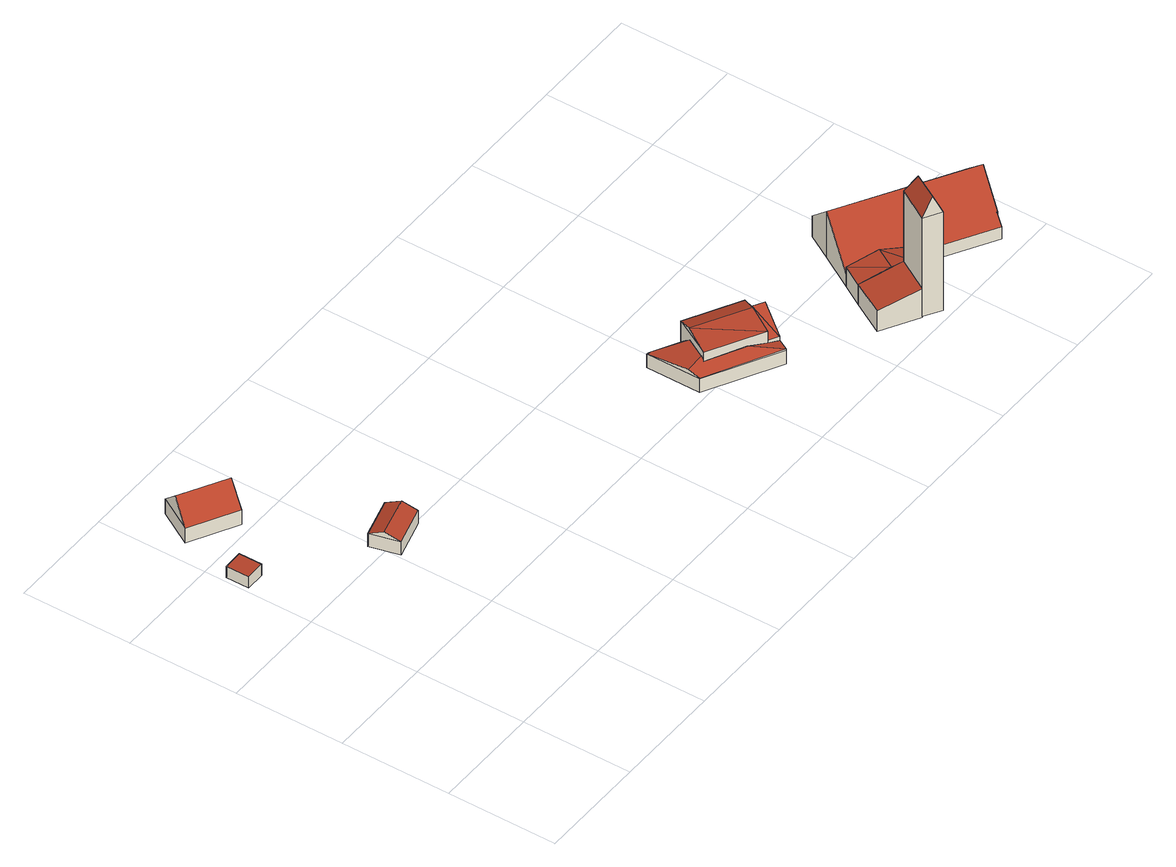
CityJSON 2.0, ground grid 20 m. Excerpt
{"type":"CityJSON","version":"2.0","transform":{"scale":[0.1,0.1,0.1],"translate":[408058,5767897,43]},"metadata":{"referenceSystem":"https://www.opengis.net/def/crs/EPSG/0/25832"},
"CityObjects":{
"building1":{"type":"Building","attributes":{"Gemeindeschluessel":"05566012","Geometrietyp2DReferenz":"3000","function":"51009_1610","roofType":"2100","measuredHeight":2.41},"geometry":[{"type":"Solid","lod":"2","boundaries":[[[[0,1,2,3]],[[4,5,1,0]],[[6,7,5,4]],[[3,2,7,6]],[[4,0,3,6]],[[1,5,7,2]]]],"semantics":{"surfaces":[{"type":"WallSurface"},{"type":"RoofSurface"},{"type":"GroundSurface"}],"values":[[0,0,0,0,1,2]]}}]},
"building2":{"type":"Building","attributes":{"Gemeindeschluessel":"05566012","Geometrietyp2DReferenz":"3000","function":"31001_1310","roofType":"3100","measuredHeight":6.68},"geometry":[{"type":"Solid","lod":"2","boundaries":[[[[8,9,10,11]],[[12,13,9,8]],[[14,15,13,12]],[[11,10,15,14]],[[8,16,12]],[[14,17,11]],[[11,17,16,8]],[[12,16,17,14]],[[9,13,15,10]]]],"semantics":{"surfaces":[{"type":"WallSurface"},{"type":"RoofSurface"},{"type":"GroundSurface"}],"values":[[0,0,0,0,0,0,1,1,2]]}}]},
"building3":{"type":"Building","attributes":{"Gemeindeschluessel":"05566012","Geometrietyp2DReferenz":"3000","function":"51009_1610","roofType":"3100","measuredHeight":3.94},"geometry":[{"type":"Solid","lod":"2","boundaries":[[[[18,19,20,21]],[[22,23,19,18]],[[24,25,23,22]],[[21,20,25,24]],[[18,26,22]],[[24,27,21]],[[21,27,26,18]],[[22,26,27,24]],[[19,23,25,20]]]],"semantics":{"surfaces":[{"type":"WallSurface"},{"type":"RoofSurface"},{"type":"GroundSurface"}],"values":[[0,0,0,0,0,0,1,1,2]]}}]},
"building4":{"type":"Building","attributes":{"Gemeindeschluessel":"05566012","Geometrietyp2DReferenz":"3000","function":"51009_1610","roofType":"5000","measuredHeight":4.38},"geometry":[{"type":"Solid","lod":"2","boundaries":[[[[28,29,30,31]],[[32,33,29,28]],[[34,35,33,32]],[[36,37,35,34]],[[38,39,37,36]],[[40,41,39,38]],[[42,43,41,40]],[[44,45,43,42]],[[46,47,45,44]],[[48,49,47,46]],[[31,30,49,48]],[[50,51,52]],[[53,54,55,56,57,58]],[[50,52,34,56,55,59]],[[60,61,53,58]],[[53,61,48,46]],[[61,60,31,48]],[[60,58,28,31]],[[59,55,42,40]],[[50,59,40,38]],[[58,57,32,28]],[[57,56,34,32]],[[55,54,44,42]],[[54,53,46,44]],[[51,50,38,36]],[[52,51,36,34]],[[29,33,35,37,39,41,43,45,47,49,30]]]],"semantics":{"surfaces":[{"type":"WallSurface"},{"type":"RoofSurface"},{"type":"GroundSurface"}],"values":[[0,0,0,0,0,0,0,0,0,0,0,1,1,1,1,0,0,0,0,0,0,0,0,0,0,0,2]]}}]},
"building5":{"type":"Building","attributes":{"Gemeindeschluessel":"05566012","Geometrietyp2DReferenz":"3000","function":"31001_1000","roofType":"5000","measuredHeight":6.48},"geometry":[{"type":"Solid","lod":"2","boundaries":[[[[62,63,64,65]],[[66,67,63,62]],[[68,69,67,66]],[[65,64,69,68]],[[66,62,70,71]],[[68,71,70]],[[70,65,68]],[[65,70,62]],[[66,71,68]],[[63,67,69,64]]]],"semantics":{"surfaces":[{"type":"WallSurface"},{"type":"RoofSurface"},{"type":"GroundSurface"}],"values":[[0,0,0,0,1,1,1,0,0,2]]}}]},
"building6":{"type":"Building","attributes":{"Gemeindeschluessel":"05566012","Geometrietyp2DReferenz":"3000","function":"51009_1610","roofType":"3100","measuredHeight":6.65},"geometry":[{"type":"Solid","lod":"2","boundaries":[[[[72,73,74,75]],[[76,77,73,72]],[[78,79,77,76]],[[75,74,79,78]],[[72,80,76]],[[78,81,75]],[[80,72,75]],[[75,81,80]],[[76,80,81]],[[81,78,76]],[[73,77,79,74]]]],"semantics":{"surfaces":[{"type":"WallSurface"},{"type":"RoofSurface"},{"type":"GroundSurface"}],"values":[[0,0,0,0,0,0,1,1,1,1,2]]}}]},
"building7":{"type":"Building","attributes":{"Gemeindeschluessel":"05566012","Geometrietyp2DReferenz":"3000","function":"51009_1610","roofType":"5000","measuredHeight":24.23},"geometry":[{"type":"Solid","lod":"2","boundaries":[[[[82,83,84,85]],[[86,87,83,82]],[[88,89,87,86]],[[85,84,89,88]],[[90,88,86,91]],[[86,82,91]],[[91,82,85,90]],[[85,88,90]],[[83,87,89,84]]]],"semantics":{"surfaces":[{"type":"WallSurface"},{"type":"RoofSurface"},{"type":"GroundSurface"}],"values":[[0,0,0,0,1,1,1,0,2]]}}]},
"building8":{"type":"Building","attributes":{"Geometrietyp2DReferenz":"3000","Gemeindeschluessel":"05566012","function":"31001_2000"},"address":[{"country":"Germany","locality":"Greven","thoroughfareNumber":"38","thoroughfareName":"Guntruper Berge"}],"children":["building8-1","building8-2","building8-3"]},
"building8-1":{"type":"BuildingPart","attributes":{"roofType":"3100","measuredHeight":9.57},"parents":["building8"],"geometry":[{"type":"Solid","lod":"2","boundaries":[[[[92,93,94,95]],[[96,97,98,99]],[[100,101,97,96]],[[102,103,101,100]],[[104,105,103,102]],[[106,107,105,104]],[[108,109,107,106]],[[95,94,109,108]],[[102,100,96,104]],[[99,92,95,108,106,104,96]],[[93,98,97,101,103,105,107,109,94]],[[98,93,92,99]]]],"semantics":{"surfaces":[{"type":"WallSurface"},{"type":"RoofSurface"},{"type":"GroundSurface"},{"type":"ClosureSurface"}],"values":[[0,0,0,0,0,0,0,0,1,1,2,3]]}}]},
"building8-2":{"type":"BuildingPart","attributes":{"roofType":"3100","measuredHeight":5.58},"parents":["building8"],"geometry":[{"type":"Solid","lod":"2","boundaries":[[[[110,111,93,92,112]],[[113,114,111,110]],[[115,99,98,116,117]],[[118,115,119]],[[117,120,119,115]],[[110,112,118]],[[121,122,110,118,119]],[[122,113,110]],[[118,112,115]],[[93,111,114,116,98]],[[99,115,112,92]],[[93,98,99,92]],[[114,113,117,116]],[[121,119,120]],[[122,121,120,117,113]]]],"semantics":{"surfaces":[{"type":"WallSurface"},{"type":"RoofSurface"},{"type":"GroundSurface"},{"type":"ClosureSurface"}],"values":[[0,0,0,1,1,1,1,0,0,2,0,3,3,0,3]]}}]},
"building8-3":{"type":"BuildingPart","attributes":{"roofType":"2100","measuredHeight":5.99},"parents":["building8"],"geometry":[{"type":"Solid","lod":"2","boundaries":[[[[123,124,114,113,122,125]],[[126,127,124,123]],[[128,117,116,127,126]],[[123,125,121,120,128,126]],[[114,124,127,116]],[[121,125,122]],[[117,128,120]],[[114,116,117,113]],[[117,120,121,122,113]]]],"semantics":{"surfaces":[{"type":"WallSurface"},{"type":"RoofSurface"},{"type":"GroundSurface"},{"type":"ClosureSurface"}],"values":[[0,0,0,1,2,0,0,3,3]]}}]}
},
"vertices":[
[36,560,34],[36,560,10],[2,560,10],[2,560,32],[36,518,34],[36,518,10],[2,518,32],[2,518,10],
[154,677,36],[154,677,6],[71,724,6],[71,724,36],[118,613,36],[118,613,6],[34,660,36],[34,660,6],[136,645,73],[52,692,73],
[267,448,28],[267,448,1],[193,428,1],[193,428,28],[281,395,28],[281,395,1],[207,375,28],[207,375,1],[274,421,40],[200,402,40],
[892,132,45],[892,132,17],[902,151,17],[902,151,45],[762,204,45],[762,204,17],[762,303,45],[762,303,17],[820,272,45],[820,272,17],[812,258,45],[812,258,17],[793,224,45],[793,224,17],[792,221,45],[792,221,17],[788,214,45],[788,214,17],[853,178,45],[853,178,17],[884,161,45],[884,161,17],[812,258,61],[820,272,46],[766,301,46],[853,178,59],[788,214,57],[792,221,61],[762,224,54],[762,204,46],[892,132,48],[793,224,61],[902,151,49],[884,161,52],
[827,285,75],[827,285,20],[788,214,20],[788,214,75],[923,232,75],[923,232,20],[884,161,75],[884,161,20],[813,259,84],[908,206,84],
[941,222,57],[941,222,19],[923,232,19],[923,232,57],[902,151,57],[902,151,19],[884,161,57],[884,161,19],[928,197,86],[909,208,86],
[1132,80,226],[1132,80,22],[1097,20,22],[1097,20,226],[1162,63,226],[1162,63,22],[1127,2,226],[1127,2,22],[1112,11,265],[1138,57,264],
[1184,101,45],[1184,101,20],[1315,24,20],[1315,24,45],[1125,220,116],[1125,220,20],[1088,157,20],[1088,157,45],[1152,266,63],[1152,266,20],[1380,130,64],[1380,130,20],[1352,85,116],[1352,85,20],[1324,38,62],[1324,38,20],[1323,39,62],[1323,39,20],
[1162,63,61],[1162,63,20],[1184,101,61],[1132,80,61],[1132,80,20],[1088,157,61],[1065,118,20],[1065,118,61],[1136,129,76],[1114,91,76],[1078,111,65],[1115,90,76],[1132,80,70],
[1097,20,80],[1097,20,20],[1132,80,80],[1031,59,62],[1031,59,20],[1065,118,62]
]}
